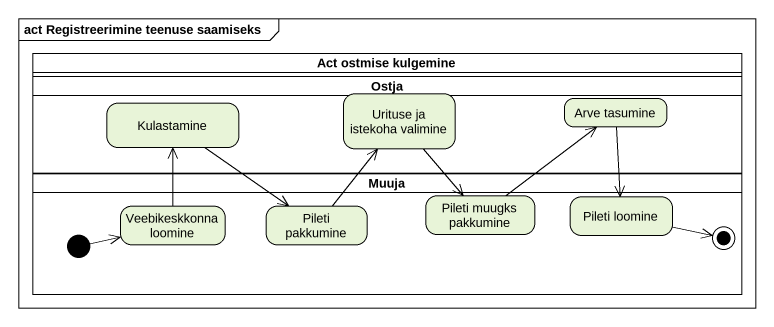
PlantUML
@startuml
mainframe act Registreerimine teenuse saamiseks
hide empty description
state "Act ostmise kulgemine" as Act_ostmise_kulgemine <<partition>> {
  state Ostja <<partition>> {
    state Kulastamine
    state "Urituse ja istekoha valimine" as Urituse_ja_istekoha_valimine
    state "Arve tasumine" as Arve_tasumine
  }
}
state Muuja <<partition>> {
  state "Veebikeskkonna loomine" as Veebikeskkonna_loomine
  state "Pileti pakkumine" as Pileti_pakkumine
  state "Pileti muugks pakkumine" as Pileti_muugks_pakkumine
  state "Pileti loomine" as Pileti_loomine
  [*] -right-> Veebikeskkonna_loomine
  Pileti_loomine -right-> [*]
}
Kulastamine --> Pileti_pakkumine
Urituse_ja_istekoha_valimine --> Pileti_muugks_pakkumine
Arve_tasumine --> Pileti_loomine
Veebikeskkonna_loomine -up-> Kulastamine
Pileti_pakkumine -up-> Urituse_ja_istekoha_valimine
Pileti_muugks_pakkumine -up-> Arve_tasumine
@enduml
